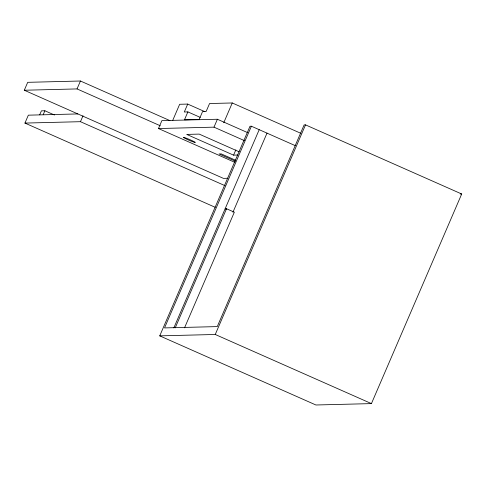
<?xml version="1.0" encoding="UTF-8"?>
<svg xmlns="http://www.w3.org/2000/svg" width="486" height="486" viewBox="0 0 486 486"><rect width="100%" height="100%" fill="white"/><g stroke="black" fill="none" stroke-linecap="round" stroke-linejoin="round"><path stroke-width="0.73" d="M227.952 178.265L223.432 178.374L24.3 90.238L27.708 82.328L80.445 81.01L169.948 120.625M215.268 207.322L24.944 123.08L28.346 115.17L77.863 113.931M39.706 114.805L41.413 110.851L44.882 110.765L54.468 115.012M43.175 114.72L44.882 110.765M24.3 90.238L77.037 88.92L80.445 81.01M24.944 123.08L80.457 121.688L83.009 115.759M234.829 162.342L158.472 128.541L161.881 120.631L217.394 119.246L247.933 132.763M172.615 120.643L179.662 104.277L187.711 104.077L204.904 111.689M187.711 104.077L184.303 111.987L187.875 111.901L200.256 117.375M187.875 111.901L184.473 119.811L199.181 119.441L202.589 111.531L206.161 111.44L209.569 103.53L232.259 102.965L300.962 133.371M158.472 128.541L213.986 127.156L217.394 119.246M223.748 122.733L232.259 102.965M239.173 151.79L199.211 134.1L186.721 134.409L233.572 155.149L235.844 149.876M251.39 126.22L164.529 327.916L217.266 326.598L304.133 124.902L305.518 124.872L461.7 193.999L371.432 403.605L315.912 404.99L159.736 335.862L250.004 126.257L251.39 126.22L295.36 145.685M173.836 327.892L259.202 129.677M175.227 327.856L226.525 208.743L234.337 212.194L184.534 327.831M232.946 212.23L267.008 133.134M159.736 335.862L215.249 334.477L305.518 124.872M233.572 155.149L237.982 155.04M460.199 194.035L461.7 193.999M226.525 208.743L225.14 208.773L226.44 209.351M213.986 127.156L244.531 140.673M77.037 88.92L160.301 125.771M235.619 160.259L221.27 153.904L219.046 153.959L235.449 161.218M80.457 121.688L225.103 185.719M215.249 334.477L371.432 403.605M185.585 138.662A6.476 0.437 23.3 0 0 195.269 142.526A6.476 0.437 23.3 0 0 187.383 138.613A6.476 0.437 23.3 0 0 185.585 138.662"/></g></svg>
